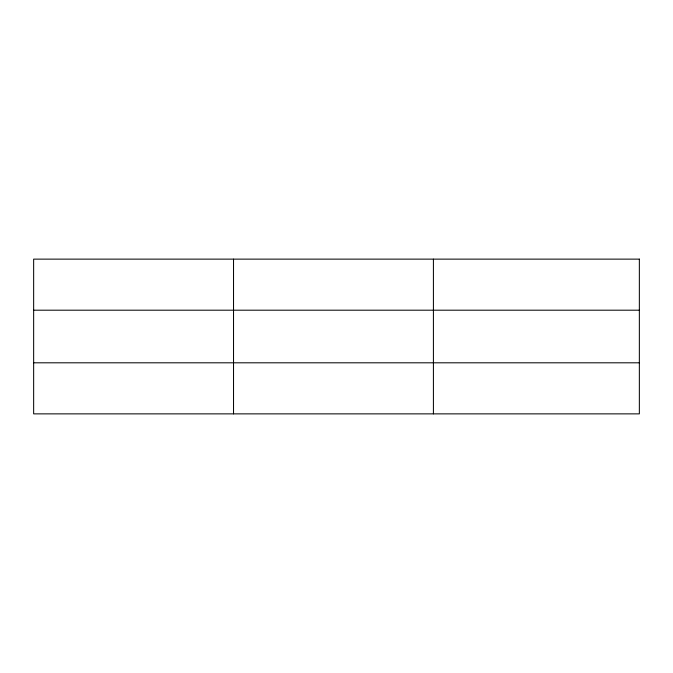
<?xml version="1.0" encoding="UTF-8"?>
<svg xmlns="http://www.w3.org/2000/svg" width="673" height="673" viewBox="0 0 673 673"><rect width="100%" height="100%" fill="white"/><g stroke="black" fill="none" stroke-linecap="round" stroke-linejoin="round"><path stroke-width="1.01" d="M233.531 259.13L233.531 413.87M433.412 259.13L433.412 413.87M33.65 310.194L639.35 310.194M33.65 362.806L639.35 362.806M639.35 259.13L639.35 413.87L33.65 413.87L33.65 259.13L639.35 259.13"/></g></svg>
